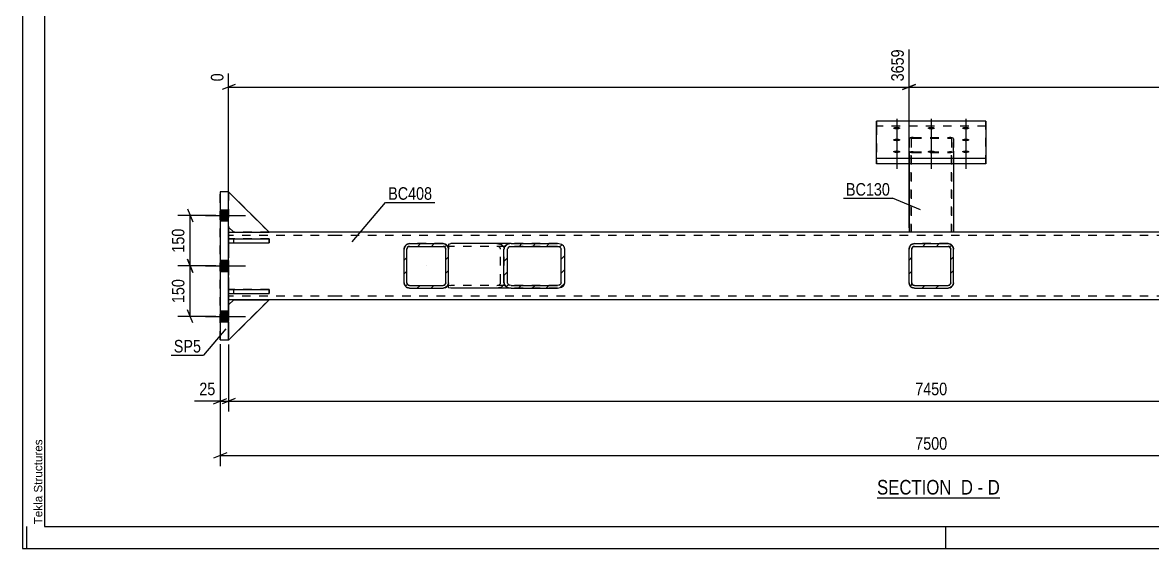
# Model space of a CAD drawing. Header units: millimetres. Extents: x 0 to 841, y 0 to 594.
# Drawn here: x 0 to 258.2, y 0 to 120.2 of the extents above; entities that cross this region are included whole.
import ezdxf

# ---------------------------------------------------------------- set-up
doc = ezdxf.new("R2010")
doc.units = ezdxf.units.MM
doc.linetypes.add('DXK_LINE_DOT2', pattern=[3.9198, 1.9599, -1.9599])
doc.linetypes.add('DXK_LINE_DOT3', pattern=[5.9187, 2.979, -0.9799, 0.9799, -0.9799])
doc.styles.add('Arial', font='ARIAL.TTF', dxfattribs={"height": 0.2})
doc.styles.add('Arial Narrow', font='ARIALN.TTF', dxfattribs={"height": 0.2})

# ---------------------------------------------------------------- blocks, each defined once
blk = doc.blocks.new('Unknown-570388617-1134')
at = {"color": 5, "linetype": 'Continuous'}
for p, q in [((0, 594), (0, 0)), ((5, 589), (5, 5)), ((1, 0), (1, 5)), ((5, 5), (836, 5)), ((211, 0), (211, 5)), ((0, 0), (841, 0))]:
    blk.add_line(p, q, dxfattribs=at)
at = {"color": 174, "linetype": 'Continuous', "style": 'Arial'}
blk.add_text('Tekla Structures', height=1.9102, rotation=90, dxfattribs=at).set_placement((4.5, 5.5))
blk = doc.blocks.new('Unknown-570388617-12 - 1377')
at = {"color": 6, "linetype": 'Continuous'}
blk.add_line((195.26, 11.57), (223.33, 11.57), dxfattribs=at)
at = {"color": 0, "linetype": 'Continuous'}
blk.add_wipeout([(213.37, 12.32), (213.37, 15.82), (195.26, 15.82), (195.26, 12.32)], dxfattribs=at)
at = {"color": 7, "linetype": 'Continuous', "style": 'Arial Narrow'}
blk.add_text('SECTION ', height=3.34, dxfattribs=at).set_placement((195.26, 12.32))
at = {"color": 0, "linetype": 'Continuous'}
blk.add_wipeout([(217.19, 12.32), (217.19, 15.82), (214.42, 15.82), (214.42, 12.32)], dxfattribs=at)
blk.add_wipeout([(219.51, 12.32), (219.51, 15.82), (218.24, 15.82), (218.24, 12.32)], dxfattribs=at)
at = {"color": 7, "linetype": 'Continuous', "style": 'Arial Narrow'}
blk.add_text('D', height=3.34, dxfattribs=at).set_placement((214.42, 12.32))
at = {"color": 0, "linetype": 'Continuous'}
blk.add_wipeout([(223.33, 12.32), (223.33, 15.82), (220.56, 15.82), (220.56, 12.32)], dxfattribs=at)
at = {"color": 7, "linetype": 'Continuous', "style": 'Arial Narrow'}
for s, p in [('D', (220.56, 12.32)), ('-', (218.24, 12.32))]:
    blk.add_text(s, height=3.34, dxfattribs=at).set_placement(p)
blk = doc.blocks.new('Part-570388617-1391 - 1377')
at = {"linetype": 'Continuous'}
h = blk.add_hatch(dxfattribs=at)
h.set_pattern_fill('', scale=0.7, style=0, pattern_type=0)
h.set_pattern_definition([(45, (122.8654, 59.6153), (-1.57154, 1.57154), [])])
h.paths.add_polyline_path([(122.22, 59.52), (122.87, 59.62), (123.41, 59.88), (123.78, 60.28), (123.91, 60.75), (123.91, 68.44), (123.78, 68.92), (123.41, 69.31), (122.87, 69.58), (122.22, 69.68), (111.66, 69.68), (111.01, 69.58), (110.46, 69.31), (110.1, 68.92), (109.97, 68.44), (109.97, 60.75), (110.1, 60.28), (110.46, 59.88), (111.01, 59.62), (111.66, 59.52)])
h.paths.add_polyline_path([(111.34, 60.18), (111.06, 60.32), (110.88, 60.52), (110.81, 60.75), (110.81, 68.44), (110.88, 68.68), (111.06, 68.88), (111.34, 69.01), (111.66, 69.06), (122.22, 69.06), (122.54, 69.01), (122.82, 68.88), (123, 68.68), (123.06, 68.44), (123.06, 60.75), (123, 60.52), (122.82, 60.32), (122.54, 60.18), (122.22, 60.14), (111.66, 60.14)])
at = {"color": 2, "linetype": 'Continuous'}
for p, q in [((97.34, 69.6), (97.84, 69.68)), ((97.34, 69.6), (97.34, 68.44)), ((111.66, 69.68), (97.84, 69.68)), ((110.1, 68.92), (109.97, 68.44)), ((109.97, 60.75), (109.97, 68.44)), ((110.81, 68.44), (110.88, 68.68)), ((110.81, 60.75), (110.81, 68.44)), ((111.66, 69.68), (111.01, 69.58)), ((111.34, 69.01), (111.66, 69.06)), ((111.66, 69.68), (122.22, 69.68)), ((111.66, 69.06), (122.22, 69.06)), ((122.87, 69.58), (122.22, 69.68)), ((122.22, 69.06), (122.54, 69.01)), ((123, 68.68), (123.06, 68.44)), ((123.06, 60.75), (123.06, 68.44)), ((123.91, 68.44), (123.78, 68.92)), ((123.91, 60.75), (123.91, 68.44)), ((97.34, 59.88), (97.34, 60.75)), ((97.34, 59.62), (97.34, 59.88)), ((97.34, 59.59), (97.34, 59.62)), ((97.84, 59.52), (97.34, 59.59)), ((111.66, 59.52), (97.84, 59.52)), ((109.97, 60.75), (110.1, 60.28)), ((110.88, 60.52), (110.81, 60.75)), ((111.01, 59.62), (111.66, 59.52)), ((111.66, 60.14), (111.34, 60.18)), ((111.66, 60.14), (122.22, 60.14)), ((111.66, 59.52), (122.22, 59.52)), ((122.54, 60.18), (122.22, 60.14)), ((122.22, 59.52), (122.87, 59.62)), ((123.06, 60.75), (123, 60.52)), ((123.78, 60.28), (123.91, 60.75))]:
    blk.add_line(p, q, dxfattribs=at)
at = {"color": 7, "linetype": 'DXK_LINE_DOT2'}
for p, q in [((97.51, 69.01), (97.34, 68.93)), ((97.34, 60.28), (97.34, 68.44)), ((97.84, 69.06), (97.51, 69.01)), ((122.22, 69.06), (97.84, 69.06)), ((108.39, 69.68), (109.04, 69.58)), ((108.72, 69.01), (108.39, 69.06)), ((109.24, 68.44), (109.18, 68.68)), ((109.24, 60.75), (109.24, 68.44)), ((109.96, 68.92), (110.08, 68.44)), ((110.08, 60.75), (110.08, 68.44)), ((122.22, 69.68), (111.66, 69.68)), ((97.34, 60.27), (97.51, 60.18)), ((97.34, 59.88), (97.34, 60.27)), ((97.51, 60.18), (97.84, 60.14)), ((122.22, 60.14), (97.84, 60.14)), ((108.39, 60.14), (108.72, 60.18)), ((109.04, 59.62), (108.39, 59.52)), ((109.18, 60.52), (109.24, 60.75)), ((110.08, 60.75), (109.96, 60.28)), ((122.22, 59.52), (111.66, 59.52))]:
    blk.add_line(p, q, dxfattribs=at)
for centre, radius, start, end in [((108.52, 68.27), 0.771, 32.4104, 75.4453), ((108.65, 68.09), 1.54, 32.4104, 75.4453), ((108.52, 60.93), 0.771, 284.5547, 327.5896), ((108.65, 61.11), 1.54, 284.5547, 327.5896)]:
    blk.add_arc(centre, radius, start, end, dxfattribs=at)
at = {"color": 2, "linetype": 'Continuous'}
for centre, radius, start, end in [((111.4, 68.09), 1.54, 104.5548, 147.5896), ((111.53, 68.27), 0.771, 104.5548, 147.5896), ((122.35, 68.27), 0.771, 32.4104, 75.4452), ((122.48, 68.09), 1.54, 32.4104, 75.4452), ((111.4, 61.11), 1.54, 212.4104, 255.4452), ((111.53, 60.93), 0.771, 212.4104, 255.4452), ((122.35, 60.93), 0.771, 284.5548, 327.5896), ((122.48, 61.11), 1.54, 284.5548, 327.5896)]:
    blk.add_arc(centre, radius, start, end, dxfattribs=at)
blk = doc.blocks.new('Part-570388617-1424 - 1377')
at = {"color": 2, "linetype": 'Continuous'}
for p, q in [((47.09, 72.29), (48.24, 72.29)), ((71.7, 72.29), (56.32, 72.29)), ((343.49, 72.29), (71.8, 72.29)), ((47.09, 56.91), (71.7, 56.91)), ((71.8, 56.91), (343.49, 56.91))]:
    blk.add_line(p, q, dxfattribs=at)
at = {"color": 7, "linetype": 'DXK_LINE_DOT2'}
for p, q in [((47.09, 72.29), (47.09, 56.91)), ((47.09, 56.91), (47.09, 72.29)), ((47.09, 72.29), (47.09, 72.29)), ((47.09, 71.52), (47.09, 71.52)), ((71.7, 71.52), (47.09, 71.52)), ((56.32, 72.29), (48.24, 72.29)), ((343.49, 71.52), (71.8, 71.52)), ((47.09, 57.68), (47.09, 57.68)), ((71.7, 57.68), (47.09, 57.68)), ((47.09, 56.91), (47.09, 56.91)), ((343.49, 57.68), (71.8, 57.68))]:
    blk.add_line(p, q, dxfattribs=at)
blk = doc.blocks.new('Part-570388617-1456 - 1377')
at = {"color": 7, "linetype": 'DXK_LINE_DOT2'}
for p, q in [((202.64, 93.78), (202.57, 93.66)), ((202.57, 90.82), (202.57, 93.66)), ((202.57, 93.66), (202.57, 72.29)), ((202.84, 93.88), (202.64, 93.78)), ((203.14, 93.95), (202.84, 93.88)), ((203.03, 93.66), (203.07, 93.72)), ((203.03, 93.66), (203.03, 90.55)), ((203.03, 93.66), (203.03, 72.29)), ((203.07, 93.72), (203.17, 93.77)), ((203.49, 93.98), (203.14, 93.95)), ((203.17, 93.77), (203.32, 93.81)), ((203.32, 93.81), (203.49, 93.82)), ((203.49, 93.98), (211.8, 93.98)), ((203.49, 93.82), (211.8, 93.82)), ((212.16, 93.95), (211.8, 93.98)), ((211.8, 93.82), (211.98, 93.81)), ((211.98, 93.81), (212.13, 93.77)), ((212.13, 93.77), (212.23, 93.72)), ((212.45, 93.88), (212.16, 93.95)), ((212.23, 93.72), (212.26, 93.66)), ((212.26, 93.66), (212.26, 90.55)), ((212.26, 93.66), (212.26, 72.29)), ((212.65, 93.78), (212.45, 93.88)), ((212.73, 93.66), (212.65, 93.78)), ((212.73, 90.82), (212.73, 93.66)), ((212.73, 93.66), (212.73, 72.29)), ((202.57, 90.82), (202.57, 87.96)), ((202.57, 90.82), (202.64, 90.7)), ((202.64, 90.7), (202.84, 90.6)), ((202.84, 90.6), (203.14, 90.53)), ((203.07, 90.76), (203.03, 90.82)), ((203.03, 72.29), (203.03, 90.55)), ((203.17, 90.71), (203.07, 90.76)), ((203.14, 90.53), (203.49, 90.5)), ((203.32, 90.67), (203.17, 90.71)), ((203.49, 90.66), (203.32, 90.67)), ((203.49, 90.66), (211.8, 90.66)), ((203.49, 90.5), (211.8, 90.5)), ((211.98, 90.67), (211.8, 90.66)), ((211.8, 90.5), (212.16, 90.53)), ((212.13, 90.71), (211.98, 90.67)), ((212.23, 90.76), (212.13, 90.71)), ((212.16, 90.53), (212.45, 90.6)), ((212.26, 90.82), (212.23, 90.76)), ((212.26, 72.29), (212.26, 90.55)), ((212.45, 90.6), (212.65, 90.7)), ((212.65, 90.7), (212.73, 90.82)), ((212.73, 90.82), (212.73, 87.96)), ((212.73, 72.29), (202.57, 72.29)), ((212.73, 72.29), (212.73, 72.29))]:
    blk.add_line(p, q, dxfattribs=at)
at = {"color": 2, "linetype": 'Continuous'}
for p, q in [((202.57, 87.96), (202.57, 72.29)), ((212.73, 87.96), (212.73, 72.29))]:
    blk.add_line(p, q, dxfattribs=at)
blk = doc.blocks.new('Part-570388617-1392 - 1377')
at = {"linetype": 'Continuous'}
h = blk.add_hatch(dxfattribs=at)
h.set_pattern_fill('', scale=0.7, style=0, pattern_type=0)
h.set_pattern_definition([(45, (96.5808, 59.6153), (-1.57154, 1.57154), [])])
h.paths.add_polyline_path([(96.11, 59.52), (96.58, 59.62), (96.98, 59.88), (97.25, 60.28), (97.34, 60.75), (97.34, 68.44), (97.25, 68.92), (96.98, 69.31), (96.58, 69.58), (96.11, 69.68), (88.42, 69.68), (87.95, 69.58), (87.55, 69.31), (87.28, 68.92), (87.19, 68.44), (87.19, 60.75), (87.28, 60.28), (87.55, 59.88), (87.95, 59.62), (88.42, 59.52)])
h.paths.add_polyline_path([(88.18, 60.18), (87.98, 60.32), (87.85, 60.52), (87.8, 60.75), (87.8, 68.44), (87.85, 68.68), (87.98, 68.88), (88.18, 69.01), (88.42, 69.06), (96.11, 69.06), (96.35, 69.01), (96.54, 68.88), (96.68, 68.68), (96.73, 68.44), (96.73, 60.75), (96.68, 60.52), (96.54, 60.32), (96.35, 60.18), (96.11, 60.14), (88.42, 60.14)])
at = {"color": 7, "linetype": 'DXK_LINE_DOT2'}
for p, q in [((87.19, 68.44), (87.28, 68.92)), ((87.19, 60.75), (87.19, 68.44)), ((87.85, 68.68), (87.8, 68.44)), ((87.8, 60.75), (87.8, 68.44)), ((87.95, 69.58), (88.42, 69.68)), ((88.42, 69.06), (88.18, 69.01)), ((96.11, 69.68), (88.42, 69.68)), ((88.42, 69.06), (96.11, 69.06)), ((96.11, 69.68), (96.11, 69.68)), ((96.11, 69.68), (96.58, 69.58)), ((96.35, 69.01), (96.11, 69.06)), ((96.73, 68.44), (96.68, 68.68)), ((96.73, 60.75), (96.73, 68.44)), ((97.25, 68.92), (97.34, 68.44)), ((97.34, 60.75), (97.34, 68.44)), ((87.28, 60.28), (87.19, 60.75)), ((87.8, 60.75), (87.85, 60.52)), ((88.42, 59.52), (87.95, 59.62)), ((88.18, 60.18), (88.42, 60.14)), ((88.42, 60.14), (96.11, 60.14)), ((88.42, 59.52), (96.11, 59.52)), ((96.11, 60.14), (96.35, 60.18)), ((96.58, 59.62), (96.11, 59.52)), ((96.68, 60.52), (96.73, 60.75)), ((97.34, 60.75), (97.25, 60.28))]:
    blk.add_line(p, q, dxfattribs=at)
at = {"color": 2, "linetype": 'Continuous'}
for p, q in [((87.28, 68.92), (87.19, 68.44)), ((87.19, 68.44), (87.19, 68.44)), ((87.19, 60.75), (87.19, 68.44)), ((87.8, 68.44), (87.85, 68.68)), ((87.8, 68.44), (87.8, 68.44)), ((87.8, 60.75), (87.8, 68.44)), ((88.42, 69.68), (87.95, 69.58)), ((88.18, 69.01), (88.42, 69.06)), ((88.42, 69.68), (88.42, 69.68)), ((88.42, 69.68), (96.11, 69.68)), ((88.42, 69.06), (88.42, 69.06)), ((88.42, 69.06), (96.11, 69.06)), ((96.11, 69.68), (96.11, 69.68)), ((96.58, 69.58), (96.11, 69.68)), ((96.11, 69.06), (96.11, 69.06)), ((96.11, 69.06), (96.35, 69.01)), ((96.68, 68.68), (96.73, 68.44)), ((96.73, 68.44), (96.73, 68.44)), ((96.73, 60.75), (96.73, 68.44)), ((97.34, 68.44), (97.25, 68.92)), ((97.34, 68.44), (97.34, 68.44)), ((97.34, 60.75), (97.34, 68.44)), ((87.19, 60.75), (87.19, 60.75)), ((87.19, 60.75), (87.28, 60.28)), ((87.8, 60.75), (87.8, 60.75)), ((87.85, 60.52), (87.8, 60.75)), ((87.95, 59.62), (88.42, 59.52)), ((88.42, 60.14), (88.18, 60.18)), ((88.42, 60.14), (88.42, 60.14)), ((88.42, 60.14), (96.11, 60.14)), ((88.42, 59.52), (88.42, 59.52)), ((88.42, 59.52), (96.11, 59.52)), ((96.35, 60.18), (96.11, 60.14)), ((96.11, 60.14), (96.11, 60.14)), ((96.11, 59.52), (96.58, 59.62)), ((96.11, 59.52), (96.11, 59.52)), ((96.73, 60.75), (96.68, 60.52)), ((96.73, 60.75), (96.73, 60.75)), ((97.25, 60.28), (97.34, 60.75)), ((97.34, 60.75), (97.34, 60.75))]:
    blk.add_line(p, q, dxfattribs=at)
at = {"color": 7, "linetype": 'DXK_LINE_DOT3'}
blk.add_line((92.26, 64.6), (92.26, 64.6), dxfattribs=at)
at = {"color": 7, "linetype": 'DXK_LINE_DOT2'}
for centre, radius, start, end in [((88.42, 68.44), 1.23, 112.5, 157.5), ((88.42, 68.44), 0.615, 112.5, 157.5), ((96.11, 68.44), 0.615, 22.5, 67.5), ((96.11, 68.44), 1.23, 22.5, 67.5), ((88.42, 60.75), 1.23, 202.5, 247.5), ((88.42, 60.75), 0.615, 202.5, 247.5), ((96.11, 60.75), 0.615, 292.5, 337.5), ((96.11, 60.75), 1.23, 292.5, 337.5)]:
    blk.add_arc(centre, radius, start, end, dxfattribs=at)
at = {"color": 2, "linetype": 'Continuous'}
for centre, radius, start, end in [((88.42, 68.44), 1.23, 112.5, 157.5), ((88.42, 68.44), 0.615, 112.5, 157.5), ((96.11, 68.44), 0.615, 22.5, 67.5), ((96.11, 68.44), 1.23, 22.5, 67.5), ((88.42, 60.75), 1.23, 202.5, 247.5), ((88.42, 60.75), 0.615, 202.5, 247.5), ((96.11, 60.75), 0.615, 292.5, 337.5), ((96.11, 60.75), 1.23, 292.5, 337.5)]:
    blk.add_arc(centre, radius, start, end, dxfattribs=at)
blk = doc.blocks.new('Part-570388617-1397 - 1377')
at = {"linetype": 'Continuous'}
h = blk.add_hatch(dxfattribs=at)
h.set_pattern_fill('', scale=0.7, style=0, pattern_type=0)
h.set_pattern_definition([(45, (211.9654, 59.6153), (-1.57154, 1.57154), [])])
h.paths.add_polyline_path([(211.49, 59.52), (211.97, 59.62), (212.36, 59.88), (212.63, 60.28), (212.73, 60.75), (212.73, 68.44), (212.63, 68.92), (212.36, 69.31), (211.97, 69.58), (211.49, 69.68), (203.8, 69.68), (203.33, 69.58), (202.93, 69.31), (202.66, 68.92), (202.57, 68.44), (202.57, 60.75), (202.66, 60.28), (202.93, 59.88), (203.33, 59.62), (203.8, 59.52)])
h.paths.add_polyline_path([(203.57, 60.18), (203.37, 60.32), (203.23, 60.52), (203.19, 60.75), (203.19, 68.44), (203.23, 68.68), (203.37, 68.88), (203.57, 69.01), (203.8, 69.06), (211.49, 69.06), (211.73, 69.01), (211.93, 68.88), (212.06, 68.68), (212.11, 68.44), (212.11, 60.75), (212.06, 60.52), (211.93, 60.32), (211.73, 60.18), (211.49, 60.14), (203.8, 60.14)])
at = {"color": 7, "linetype": 'DXK_LINE_DOT2'}
for p, q in [((202.57, 68.44), (202.66, 68.92)), ((202.57, 60.75), (202.57, 68.44)), ((203.23, 68.68), (203.19, 68.44)), ((203.19, 60.75), (203.19, 68.44)), ((203.33, 69.58), (203.8, 69.68)), ((203.8, 69.06), (203.57, 69.01)), ((211.49, 69.68), (203.8, 69.68)), ((203.8, 69.06), (211.49, 69.06)), ((211.49, 69.68), (211.49, 69.68)), ((211.49, 69.68), (211.97, 69.58)), ((211.73, 69.01), (211.49, 69.06)), ((212.11, 68.44), (212.06, 68.68)), ((212.11, 60.75), (212.11, 68.44)), ((212.63, 68.92), (212.73, 68.44)), ((212.73, 60.75), (212.73, 68.44)), ((202.66, 60.28), (202.57, 60.75)), ((203.19, 60.75), (203.23, 60.52)), ((203.8, 59.52), (203.33, 59.62)), ((203.57, 60.18), (203.8, 60.14)), ((203.8, 60.14), (211.49, 60.14)), ((203.8, 59.52), (211.49, 59.52)), ((211.49, 60.14), (211.73, 60.18)), ((211.97, 59.62), (211.49, 59.52)), ((212.06, 60.52), (212.11, 60.75)), ((212.73, 60.75), (212.63, 60.28))]:
    blk.add_line(p, q, dxfattribs=at)
at = {"color": 2, "linetype": 'Continuous'}
for p, q in [((202.66, 68.92), (202.57, 68.44)), ((202.57, 68.44), (202.57, 68.44)), ((202.57, 60.75), (202.57, 68.44)), ((203.19, 68.44), (203.23, 68.68)), ((203.19, 68.44), (203.19, 68.44)), ((203.19, 60.75), (203.19, 68.44)), ((203.8, 69.68), (203.33, 69.58)), ((203.57, 69.01), (203.8, 69.06)), ((203.8, 69.68), (203.8, 69.68)), ((203.8, 69.68), (211.49, 69.68)), ((203.8, 69.06), (203.8, 69.06)), ((203.8, 69.06), (211.49, 69.06)), ((211.49, 69.68), (211.49, 69.68)), ((211.97, 69.58), (211.49, 69.68)), ((211.49, 69.06), (211.49, 69.06)), ((211.49, 69.06), (211.73, 69.01)), ((212.06, 68.68), (212.11, 68.44)), ((212.11, 68.44), (212.11, 68.44)), ((212.11, 60.75), (212.11, 68.44)), ((212.73, 68.44), (212.63, 68.92)), ((212.73, 68.44), (212.73, 68.44)), ((212.73, 60.75), (212.73, 68.44)), ((202.57, 60.75), (202.57, 60.75)), ((202.57, 60.75), (202.66, 60.28)), ((203.19, 60.75), (203.19, 60.75)), ((203.23, 60.52), (203.19, 60.75)), ((203.33, 59.62), (203.8, 59.52)), ((203.8, 60.14), (203.57, 60.18)), ((203.8, 60.14), (203.8, 60.14)), ((203.8, 60.14), (211.49, 60.14)), ((203.8, 59.52), (203.8, 59.52)), ((203.8, 59.52), (211.49, 59.52)), ((211.73, 60.18), (211.49, 60.14)), ((211.49, 60.14), (211.49, 60.14)), ((211.49, 59.52), (211.97, 59.62)), ((211.49, 59.52), (211.49, 59.52)), ((212.11, 60.75), (212.06, 60.52)), ((212.11, 60.75), (212.11, 60.75)), ((212.63, 60.28), (212.73, 60.75)), ((212.73, 60.75), (212.73, 60.75))]:
    blk.add_line(p, q, dxfattribs=at)
for centre, radius, start, end in [((203.8, 68.44), 1.23, 112.5, 157.5), ((203.8, 68.44), 0.615, 112.5, 157.5), ((211.49, 68.44), 0.615, 22.5, 67.5), ((211.49, 68.44), 1.23, 22.5, 67.5), ((203.8, 60.75), 1.23, 202.5, 247.5), ((203.8, 60.75), 0.615, 202.5, 247.5), ((211.49, 60.75), 0.615, 292.5, 337.5), ((211.49, 60.75), 1.23, 292.5, 337.5)]:
    blk.add_arc(centre, radius, start, end, dxfattribs=at)
at = {"color": 7, "linetype": 'DXK_LINE_DOT2'}
for centre, radius, start, end in [((203.8, 68.44), 1.23, 112.5, 157.5), ((203.8, 68.44), 0.615, 112.5, 157.5), ((211.49, 68.44), 0.615, 22.5, 67.5), ((211.49, 68.44), 1.23, 22.5, 67.5), ((203.8, 60.75), 1.23, 202.5, 247.5), ((203.8, 60.75), 0.615, 202.5, 247.5), ((211.49, 60.75), 0.615, 292.5, 337.5), ((211.49, 60.75), 1.23, 292.5, 337.5)]:
    blk.add_arc(centre, radius, start, end, dxfattribs=at)
blk = doc.blocks.new('Bolt-570388617-1427 - 1377')
at = {"linetype": 'Continuous'}
for points in [[(47.09, 74.87), (47.09, 77.41), (45.16, 77.41), (45.16, 74.87)], [(47.09, 74.87), (47.09, 77.41), (45.16, 77.41), (45.16, 74.87)], [(47.09, 74.87), (47.09, 77.41), (45.16, 77.41), (45.16, 74.87)], [(47.09, 74.87), (47.09, 77.41), (45.16, 77.41), (45.16, 74.87)], [(47.09, 63.33), (47.09, 65.87), (45.16, 65.87), (45.16, 63.33)], [(47.09, 63.33), (47.09, 65.87), (45.16, 65.87), (45.16, 63.33)], [(47.09, 51.79), (47.09, 54.33), (45.16, 54.33), (45.16, 51.79)], [(47.09, 51.79), (47.09, 54.33), (45.16, 54.33), (45.16, 51.79)], [(47.09, 51.79), (47.09, 54.33), (45.16, 54.33), (45.16, 51.79)], [(47.09, 51.79), (47.09, 54.33), (45.16, 54.33), (45.16, 51.79)]]:
    blk.add_hatch(color=1, dxfattribs=at).paths.add_polyline_path(points)
at = {"color": 1, "linetype": 'Continuous'}
for p, q in [((41.78, 76.14), (50.93, 76.14)), ((41.78, 76.14), (50.93, 76.14)), ((41.78, 76.14), (50.93, 76.14)), ((41.78, 76.14), (50.93, 76.14)), ((45.16, 77.41), (47.09, 77.41)), ((45.16, 77.41), (47.09, 77.41)), ((45.16, 77.41), (47.09, 77.41)), ((45.16, 77.41), (47.09, 77.41)), ((45.16, 74.87), (47.09, 74.87)), ((45.16, 74.87), (47.09, 74.87)), ((45.16, 74.87), (47.09, 74.87)), ((45.16, 74.87), (47.09, 74.87)), ((41.78, 64.6), (50.93, 64.6)), ((41.78, 64.6), (50.93, 64.6)), ((45.16, 65.87), (47.09, 65.87)), ((45.16, 65.87), (47.09, 65.87)), ((45.16, 63.33), (47.09, 63.33)), ((45.16, 63.33), (47.09, 63.33)), ((45.16, 54.33), (47.09, 54.33)), ((45.16, 54.33), (47.09, 54.33)), ((45.16, 54.33), (47.09, 54.33)), ((45.16, 54.33), (47.09, 54.33)), ((41.78, 53.06), (50.93, 53.06)), ((41.78, 53.06), (50.93, 53.06)), ((41.78, 53.06), (50.93, 53.06)), ((41.78, 53.06), (50.93, 53.06)), ((45.16, 51.79), (47.09, 51.79)), ((45.16, 51.79), (47.09, 51.79)), ((45.16, 51.79), (47.09, 51.79)), ((45.16, 51.79), (47.09, 51.79))]:
    blk.add_line(p, q, dxfattribs=at)
blk = doc.blocks.new('Bolt-570388617-1431 - 1377')
at = {"linetype": 'Continuous'}
for points in [[(199.76, 95.8), (199.59, 95.81), (199.42, 95.83), (199.27, 95.86), (199.13, 95.9), (199.03, 95.95), (198.96, 96), (198.92, 96.06), (198.92, 96.12), (198.96, 96.18), (199.03, 96.24), (199.13, 96.29), (199.27, 96.33), (199.42, 96.36), (199.59, 96.38), (199.76, 96.38), (199.94, 96.38), (200.11, 96.36), (200.26, 96.33), (200.39, 96.29), (200.5, 96.24), (200.57, 96.18), (200.6, 96.12), (200.6, 96.06), (200.57, 96), (200.5, 95.95), (200.39, 95.9), (200.26, 95.86), (200.11, 95.83), (199.94, 95.81)], [(207.65, 95.8), (207.47, 95.81), (207.3, 95.83), (207.15, 95.86), (207.02, 95.9), (206.92, 95.95), (206.84, 96), (206.81, 96.06), (206.81, 96.12), (206.84, 96.18), (206.92, 96.24), (207.02, 96.29), (207.15, 96.33), (207.3, 96.36), (207.47, 96.38), (207.65, 96.38), (207.82, 96.38), (207.99, 96.36), (208.15, 96.33), (208.28, 96.29), (208.38, 96.24), (208.45, 96.18), (208.49, 96.12), (208.49, 96.06), (208.45, 96), (208.38, 95.95), (208.28, 95.9), (208.15, 95.86), (207.99, 95.83), (207.82, 95.81)], [(215.53, 95.8), (215.36, 95.81), (215.19, 95.83), (215.04, 95.86), (214.9, 95.9), (214.8, 95.95), (214.73, 96), (214.69, 96.06), (214.69, 96.12), (214.73, 96.18), (214.8, 96.24), (214.9, 96.29), (215.04, 96.33), (215.19, 96.36), (215.36, 96.38), (215.53, 96.38), (215.71, 96.38), (215.88, 96.36), (216.03, 96.33), (216.16, 96.29), (216.27, 96.24), (216.34, 96.18), (216.37, 96.12), (216.37, 96.06), (216.34, 96), (216.27, 95.95), (216.16, 95.9), (216.03, 95.86), (215.88, 95.83), (215.71, 95.81)], [(199.76, 93.11), (199.59, 93.11), (199.42, 93.13), (199.27, 93.16), (199.13, 93.2), (199.03, 93.25), (198.96, 93.31), (198.92, 93.37), (198.92, 93.43), (198.96, 93.49), (199.03, 93.54), (199.13, 93.59), (199.27, 93.63), (199.42, 93.66), (199.59, 93.68), (199.76, 93.69), (199.94, 93.68), (200.11, 93.66), (200.26, 93.63), (200.39, 93.59), (200.5, 93.54), (200.57, 93.49), (200.6, 93.43), (200.6, 93.37), (200.57, 93.31), (200.5, 93.25), (200.39, 93.2), (200.26, 93.16), (200.11, 93.13), (199.94, 93.11)], [(215.53, 93.11), (215.36, 93.11), (215.19, 93.13), (215.04, 93.16), (214.9, 93.2), (214.8, 93.25), (214.73, 93.31), (214.69, 93.37), (214.69, 93.43), (214.73, 93.49), (214.8, 93.54), (214.9, 93.59), (215.04, 93.63), (215.19, 93.66), (215.36, 93.68), (215.53, 93.69), (215.71, 93.68), (215.88, 93.66), (216.03, 93.63), (216.16, 93.59), (216.27, 93.54), (216.34, 93.49), (216.37, 93.43), (216.37, 93.37), (216.34, 93.31), (216.27, 93.25), (216.16, 93.2), (216.03, 93.16), (215.88, 93.13), (215.71, 93.11)], [(199.76, 90.41), (199.59, 90.42), (199.42, 90.44), (199.27, 90.47), (199.13, 90.51), (199.03, 90.55), (198.96, 90.61), (198.92, 90.67), (198.92, 90.73), (198.96, 90.79), (199.03, 90.84), (199.13, 90.89), (199.27, 90.93), (199.42, 90.96), (199.59, 90.98), (199.76, 90.99), (199.94, 90.98), (200.11, 90.96), (200.26, 90.93), (200.39, 90.89), (200.5, 90.84), (200.57, 90.79), (200.6, 90.73), (200.6, 90.67), (200.57, 90.61), (200.5, 90.55), (200.39, 90.51), (200.26, 90.47), (200.11, 90.44), (199.94, 90.42)], [(207.65, 90.41), (207.47, 90.42), (207.3, 90.44), (207.15, 90.47), (207.02, 90.51), (206.92, 90.55), (206.84, 90.61), (206.81, 90.67), (206.81, 90.73), (206.84, 90.79), (206.92, 90.84), (207.02, 90.89), (207.15, 90.93), (207.3, 90.96), (207.47, 90.98), (207.65, 90.99), (207.82, 90.98), (207.99, 90.96), (208.15, 90.93), (208.28, 90.89), (208.38, 90.84), (208.45, 90.79), (208.49, 90.73), (208.49, 90.67), (208.45, 90.61), (208.38, 90.55), (208.28, 90.51), (208.15, 90.47), (207.99, 90.44), (207.82, 90.42)], [(215.53, 90.41), (215.36, 90.42), (215.19, 90.44), (215.04, 90.47), (214.9, 90.51), (214.8, 90.55), (214.73, 90.61), (214.69, 90.67), (214.69, 90.73), (214.73, 90.79), (214.8, 90.84), (214.9, 90.89), (215.04, 90.93), (215.19, 90.96), (215.36, 90.98), (215.53, 90.99), (215.71, 90.98), (215.88, 90.96), (216.03, 90.93), (216.16, 90.89), (216.27, 90.84), (216.34, 90.79), (216.37, 90.73), (216.37, 90.67), (216.34, 90.61), (216.27, 90.55), (216.16, 90.51), (216.03, 90.47), (215.88, 90.44), (215.71, 90.42)]]:
    blk.add_hatch(color=1, dxfattribs=at).paths.add_polyline_path(points)
at = {"color": 1, "linetype": 'Continuous'}
for p, q in [((199.76, 98.19), (199.76, 92.19)), ((207.65, 98.19), (207.65, 92.19)), ((215.53, 98.19), (215.53, 92.19)), ((199.76, 95.49), (199.76, 89.49)), ((215.53, 95.49), (215.53, 89.49)), ((199.76, 92.8), (199.76, 86.8)), ((207.65, 92.8), (207.65, 86.8)), ((215.53, 92.8), (215.53, 86.8))]:
    blk.add_line(p, q, dxfattribs=at)
blk = doc.blocks.new('Part-570388617-1439 - 1377')
at = {"color": 2, "linetype": 'Continuous'}
for p, q in [((220.15, 97.67), (195.15, 97.67)), ((195.15, 89.12), (195.15, 97.67)), ((220.15, 97.67), (220.15, 89.12)), ((220.15, 89.12), (195.15, 89.12)), ((195.15, 87.96), (195.15, 89.12)), ((220.15, 87.96), (195.15, 87.96)), ((220.15, 89.12), (220.15, 87.96))]:
    blk.add_line(p, q, dxfattribs=at)
at = {"color": 7, "linetype": 'DXK_LINE_DOT2'}
for p, q in [((195.15, 97.67), (195.15, 96.51)), ((220.15, 96.51), (195.15, 96.51)), ((195.15, 96.51), (195.15, 87.96)), ((220.15, 96.51), (220.15, 97.67)), ((220.15, 87.96), (220.15, 96.51))]:
    blk.add_line(p, q, dxfattribs=at)
blk = doc.blocks.new('Part-570388617-1460 - 1377')
at = {"color": 7, "linetype": 'DXK_LINE_DOT2'}
for p, q in [((56.32, 72.29), (47.09, 81.52)), ((47.09, 81.52), (47.09, 73.44)), ((47.09, 73.44), (47.09, 81.52)), ((47.09, 73.44), (48.24, 72.29)), ((48.24, 72.29), (56.32, 72.29))]:
    blk.add_line(p, q, dxfattribs=at)
blk = doc.blocks.new('Part-570388617-1463 - 1377')
at = {"color": 2, "linetype": 'Continuous'}
for p, q in [((56.32, 72.29), (47.09, 81.52)), ((47.09, 73.44), (48.24, 72.29)), ((48.24, 72.29), (56.32, 72.29))]:
    blk.add_line(p, q, dxfattribs=at)
at = {"color": 7, "linetype": 'DXK_LINE_DOT2'}
for p, q in [((47.09, 81.52), (47.09, 73.44)), ((47.09, 73.44), (47.09, 81.52))]:
    blk.add_line(p, q, dxfattribs=at)
blk = doc.blocks.new('Part-570388617-1466 - 1377')
at = {"color": 7, "linetype": 'DXK_LINE_DOT2'}
for p, q in [((56.32, 72.29), (47.09, 81.52)), ((47.09, 81.52), (47.09, 73.44)), ((47.09, 73.44), (47.09, 81.52)), ((47.09, 73.44), (48.24, 72.29)), ((48.24, 72.29), (56.32, 72.29))]:
    blk.add_line(p, q, dxfattribs=at)
blk = doc.blocks.new('Part-570388617-1469 - 1377')
at = {"color": 7, "linetype": 'DXK_LINE_DOT2'}
for p, q in [((47.09, 55.69), (48.24, 56.85)), ((56.32, 56.85), (47.09, 47.62)), ((48.24, 56.85), (56.32, 56.85)), ((47.09, 47.62), (47.09, 55.69)), ((47.09, 55.69), (47.09, 47.62))]:
    blk.add_line(p, q, dxfattribs=at)
blk = doc.blocks.new('Part-570388617-1472 - 1377')
at = {"color": 2, "linetype": 'Continuous'}
for p, q in [((47.09, 55.69), (48.24, 56.85)), ((56.32, 56.85), (47.09, 47.62)), ((48.24, 56.85), (56.32, 56.85)), ((47.09, 47.62), (47.09, 47.68))]:
    blk.add_line(p, q, dxfattribs=at)
at = {"color": 7, "linetype": 'DXK_LINE_DOT2'}
blk.add_line((47.09, 47.68), (47.09, 55.69), dxfattribs=at)
blk = doc.blocks.new('Part-570388617-1475 - 1377')
at = {"color": 7, "linetype": 'DXK_LINE_DOT2'}
for p, q in [((47.09, 55.69), (48.24, 56.85)), ((56.32, 56.85), (47.09, 47.62)), ((48.24, 56.85), (56.32, 56.85)), ((47.09, 47.62), (47.09, 55.69)), ((47.09, 55.69), (47.09, 47.62))]:
    blk.add_line(p, q, dxfattribs=at)
blk = doc.blocks.new('Part-570388617-1478 - 1377')
at = {"color": 2, "linetype": 'Continuous'}
for p, q in [((47.09, 59.23), (47.09, 59.23)), ((47.09, 59.23), (56.32, 59.23)), ((47.09, 59.23), (47.09, 58.31)), ((47.09, 58.31), (47.09, 58.31)), ((47.09, 58.31), (56.32, 58.31)), ((56.32, 59.23), (56.32, 58.31))]:
    blk.add_line(p, q, dxfattribs=at)
at = {"color": 7, "linetype": 'DXK_LINE_DOT2'}
for p, q in [((47.09, 58.31), (47.09, 59.23)), ((48.24, 58.31), (48.24, 59.23))]:
    blk.add_line(p, q, dxfattribs=at)
blk = doc.blocks.new('Part-570388617-1481 - 1377')
at = {"color": 2, "linetype": 'Continuous'}
for p, q in [((47.09, 70.77), (47.09, 70.77)), ((47.09, 70.77), (56.32, 70.77)), ((47.09, 70.77), (47.09, 69.85)), ((47.09, 69.85), (47.09, 69.85)), ((47.09, 69.85), (56.32, 69.85)), ((56.32, 70.77), (56.32, 69.85))]:
    blk.add_line(p, q, dxfattribs=at)
at = {"color": 7, "linetype": 'DXK_LINE_DOT2'}
for p, q in [((47.09, 69.85), (47.09, 70.77)), ((48.24, 69.85), (48.24, 70.77))]:
    blk.add_line(p, q, dxfattribs=at)
blk = doc.blocks.new('Part-570388617-1484 - 1377')
at = {"color": 7, "linetype": 'DXK_LINE_DOT2'}
for p, q in [((56.32, 59.23), (47.09, 59.23)), ((47.09, 59.23), (47.09, 58.31)), ((47.09, 59.23), (47.09, 58.31)), ((47.09, 58.31), (56.32, 58.31)), ((48.24, 58.31), (48.24, 59.23)), ((56.32, 58.31), (56.32, 59.23))]:
    blk.add_line(p, q, dxfattribs=at)
blk = doc.blocks.new('Part-570388617-1487 - 1377')
at = {"color": 7, "linetype": 'DXK_LINE_DOT2'}
for p, q in [((56.32, 70.77), (47.09, 70.77)), ((47.09, 70.77), (47.09, 69.85)), ((47.09, 70.77), (47.09, 69.85)), ((47.09, 69.85), (56.32, 69.85)), ((48.24, 69.85), (48.24, 70.77)), ((56.32, 69.85), (56.32, 70.77))]:
    blk.add_line(p, q, dxfattribs=at)
blk = doc.blocks.new('Part-570388617-1513 - 1377')
at = {"color": 2, "linetype": 'Continuous'}
for p, q in [((45.16, 81.52), (45.16, 81.52)), ((47.09, 81.52), (45.16, 81.52)), ((45.16, 81.52), (45.16, 47.68)), ((47.09, 81.52), (47.09, 81.52)), ((47.09, 47.68), (47.09, 81.52)), ((45.16, 47.68), (45.16, 47.68)), ((45.16, 47.68), (47.09, 47.68)), ((47.09, 47.68), (47.09, 47.68))]:
    blk.add_line(p, q, dxfattribs=at)
at = {"color": 7, "linetype": 'DXK_LINE_DOT2'}
for p, q in [((45.16, 47.68), (45.16, 81.52)), ((47.09, 81.52), (47.09, 47.68))]:
    blk.add_line(p, q, dxfattribs=at)
blk = doc.blocks.new('StraightDimension-570388617-8390 - 1377')
at = {"color": 7, "linetype": 'Continuous'}
for p, q in [((45.16, 46.68), (45.16, 31.28)), ((47.09, 46.62), (47.09, 31.28)), ((43.66, 33.08), (46.66, 34.28)), ((45.16, 33.68), (47.09, 33.68)), ((48.59, 34.28), (45.59, 33.08))]:
    blk.add_line(p, q, dxfattribs=at)
at = {"color": 0}
blk.add_wipeout([(44.64, 34.43), (44.64, 38.63), (39.78, 38.63), (39.78, 34.43)], dxfattribs=at)
at = {"color": 7, "linetype": 'Continuous'}
blk.add_line((45.16, 33.68), (39.26, 33.68), dxfattribs=at)
blk.add_line((45.16, 33.68), (39.26, 33.68), dxfattribs=at)
at = {"color": 3, "style": 'Arial Narrow'}
blk.add_text('25', height=2.863, dxfattribs=at).set_placement((40.38, 35.03))
blk = doc.blocks.new('StraightDimension-570388617-1600 - 1377')
at = {"color": 7, "linetype": 'Continuous'}
for p, q in [((202.57, 73.29), (202.57, 114.1)), ((368.21, 73.29), (368.21, 114.1)), ((204.07, 106.09), (201.07, 104.89)), ((366.71, 104.89), (369.71, 106.09)), ((202.57, 105.49), (368.21, 105.49))]:
    blk.add_line(p, q, dxfattribs=at)
at = {"color": 0, "linetype": 'Continuous'}
blk.add_wipeout([(367.61, 114.7), (363.41, 114.7), (363.41, 106.19), (367.61, 106.19)], dxfattribs=at)
at = {"color": 3, "linetype": 'Continuous', "style": 'Arial Narrow'}
blk.add_text('7450', height=2.863, rotation=90.0002, dxfattribs=at).set_placement((367.01, 106.79))
blk = doc.blocks.new('StraightDimension-570388617-1558 - 1377')
at = {"color": 7, "linetype": 'Continuous'}
for p, q in [((37.72, 77.64), (38.92, 74.64)), ((44.16, 76.14), (35.47, 76.14)), ((38.32, 64.6), (38.32, 76.14)), ((44.16, 64.6), (35.47, 64.6)), ((38.92, 63.1), (37.72, 66.1))]:
    blk.add_line(p, q, dxfattribs=at)
at = {"color": 0}
blk.add_wipeout([(37.57, 73.71), (33.37, 73.71), (33.37, 67.03), (37.57, 67.03)], dxfattribs=at)
at = {"color": 3, "style": 'Arial Narrow'}
blk.add_text('150', height=2.863, rotation=90.0002, dxfattribs=at).set_placement((36.97, 67.63))
blk = doc.blocks.new('StraightDimension-570388617-1549 - 1377')
at = {"color": 7, "linetype": 'Continuous'}
for p, q in [((44.16, 64.6), (35.47, 64.6)), ((37.72, 66.1), (38.92, 63.1)), ((38.32, 53.06), (38.32, 64.6)), ((38.92, 51.56), (37.72, 54.56)), ((44.16, 53.06), (35.47, 53.06))]:
    blk.add_line(p, q, dxfattribs=at)
at = {"color": 0}
blk.add_wipeout([(37.57, 62.17), (33.37, 62.17), (33.37, 55.49), (37.57, 55.49)], dxfattribs=at)
at = {"color": 3, "style": 'Arial Narrow'}
blk.add_text('150', height=2.863, rotation=90.0002, dxfattribs=at).set_placement((36.97, 56.09))
blk = doc.blocks.new('StraightDimension-570388617-1589 - 1377')
at = {"color": 7, "linetype": 'Continuous'}
for p, q in [((202.57, 73.29), (202.57, 114.1)), ((47.09, 73.29), (47.09, 108.62)), ((48.59, 106.09), (45.59, 104.89)), ((201.07, 104.89), (204.07, 106.09)), ((47.09, 105.49), (202.57, 105.49))]:
    blk.add_line(p, q, dxfattribs=at)
at = {"color": 0, "linetype": 'Continuous'}
for points in [[(201.97, 114.7), (197.77, 114.7), (197.77, 106.19), (201.97, 106.19)], [(46.49, 109.22), (42.29, 109.22), (42.29, 106.19), (46.49, 106.19)]]:
    blk.add_wipeout(points, dxfattribs=at)
at = {"color": 3, "linetype": 'Continuous', "style": 'Arial Narrow'}
for s, height, p in [('3659', 2.863, (201.37, 106.79)), ('0', 2.86, (45.89, 106.79))]:
    blk.add_text(s, height=height, rotation=90.0002, dxfattribs=at).set_placement(p)
blk = doc.blocks.new('StraightDimension-570388617-1612 - 1377')
at = {"color": 7, "linetype": 'Continuous'}
for p, q in [((45.16, 46.68), (45.16, 18.82)), ((46.66, 21.82), (43.66, 20.62)), ((45.16, 21.22), (370.13, 21.22))]:
    blk.add_line(p, q, dxfattribs=at)
at = {"color": 0}
blk.add_wipeout([(211.9, 21.97), (211.9, 26.17), (203.39, 26.17), (203.39, 21.97)], dxfattribs=at)
at = {"color": 3, "style": 'Arial Narrow'}
blk.add_text('7500', height=2.863, dxfattribs=at).set_placement((203.99, 22.57))
blk = doc.blocks.new('StraightDimension-570388617-8389 - 1377')
at = {"color": 7, "linetype": 'Continuous'}
for p, q in [((47.09, 46.62), (47.09, 31.28)), ((48.59, 34.28), (45.59, 33.08)), ((47.09, 33.68), (368.21, 33.68))]:
    blk.add_line(p, q, dxfattribs=at)
at = {"color": 0}
blk.add_wipeout([(211.9, 34.43), (211.9, 38.63), (203.39, 38.63), (203.39, 34.43)], dxfattribs=at)
at = {"color": 3, "style": 'Arial Narrow'}
blk.add_text('7450', height=2.863, dxfattribs=at).set_placement((203.99, 35.03))
blk = doc.blocks.new('Mark-570388617-1419 - 1377')
at = {"color": 0}
blk.add_wipeout([(93.59, 79.72), (93.59, 82.72), (83.54, 82.72), (83.54, 79.72)], dxfattribs=at)
blk.add_wipeout([(93.59, 79.72), (93.59, 82.72), (83.54, 82.72), (83.54, 79.72)], dxfattribs=at)
at = {"color": 30, "linetype": 'Continuous'}
for p, q in [((75.35, 70.09), (82.94, 79.12)), ((82.94, 79.12), (94.19, 79.12))]:
    blk.add_line(p, q, dxfattribs=at)
at = {"color": 3, "style": 'Arial Narrow'}
blk.add_text('BC408', height=2.863, dxfattribs=at).set_placement((83.54, 79.72))
blk = doc.blocks.new('Mark-570388617-1452 - 1377')
at = {"color": 0}
blk.add_wipeout([(198.21, 80.66), (198.21, 83.66), (188.16, 83.66), (188.16, 80.66)], dxfattribs=at)
blk.add_wipeout([(198.21, 80.66), (198.21, 83.66), (188.16, 83.66), (188.16, 80.66)], dxfattribs=at)
at = {"color": 30, "linetype": 'Continuous'}
for p in [(187.56, 80.06), (205.19, 77.43)]:
    blk.add_line(p, (198.81, 80.06), dxfattribs=at)
at = {"color": 3, "style": 'Arial Narrow'}
blk.add_text('BC130', height=2.863, dxfattribs=at).set_placement((188.16, 80.66))
blk = doc.blocks.new('Mark-570388617-1509 - 1377')
at = {"color": 0}
blk.add_wipeout([(40.77, 44.8), (40.77, 47.8), (34.56, 47.8), (34.56, 44.8)], dxfattribs=at)
blk.add_wipeout([(40.77, 44.8), (40.77, 47.8), (34.56, 47.8), (34.56, 44.8)], dxfattribs=at)
at = {"color": 30, "linetype": 'Continuous'}
for p in [(46.44, 50.22), (33.96, 44.2)]:
    blk.add_line(p, (41.37, 44.2), dxfattribs=at)
at = {"color": 3, "style": 'Arial Narrow'}
blk.add_text('SP5', height=2.863, dxfattribs=at).set_placement((34.56, 44.8))

msp = doc.modelspace()

# ---------------------------------------------------------------- block references
for name in ['Unknown-570388617-1134', 'Bolt-570388617-1431 - 1377', 'Part-570388617-1439 - 1377', 'Part-570388617-1456 - 1377', 'Part-570388617-1513 - 1377', 'Part-570388617-1460 - 1377', 'Part-570388617-1463 - 1377', 'Part-570388617-1466 - 1377', 'Bolt-570388617-1427 - 1377', 'Part-570388617-1424 - 1377', 'Part-570388617-1481 - 1377', 'Part-570388617-1487 - 1377', 'Part-570388617-1392 - 1377', 'Part-570388617-1391 - 1377', 'Part-570388617-1397 - 1377', 'Part-570388617-1478 - 1377', 'Part-570388617-1484 - 1377', 'Part-570388617-1469 - 1377', 'Part-570388617-1472 - 1377', 'Part-570388617-1475 - 1377']:
    msp.add_blockref(name, (0, 0))

# ---------------------------------------------------------------- next in the draw order: block references
for name in ['StraightDimension-570388617-1600 - 1377', 'StraightDimension-570388617-1558 - 1377', 'StraightDimension-570388617-8390 - 1377', 'Unknown-570388617-12 - 1377']:
    msp.add_blockref(name, (0, 0))

# ---------------------------------------------------------------- next in the draw order: block references
for name in ['StraightDimension-570388617-1589 - 1377', 'StraightDimension-570388617-1549 - 1377']:
    msp.add_blockref(name, (0, 0))

# ---------------------------------------------------------------- next in the draw order: block references
msp.add_blockref('StraightDimension-570388617-1612 - 1377', (0, 0))

# ---------------------------------------------------------------- next in the draw order: block references
for name in ['Mark-570388617-1419 - 1377', 'Mark-570388617-1452 - 1377', 'StraightDimension-570388617-8389 - 1377']:
    msp.add_blockref(name, (0, 0))

# ---------------------------------------------------------------- next in the draw order: block references
msp.add_blockref('Mark-570388617-1509 - 1377', (0, 0))

doc.saveas('drawing.dxf')
